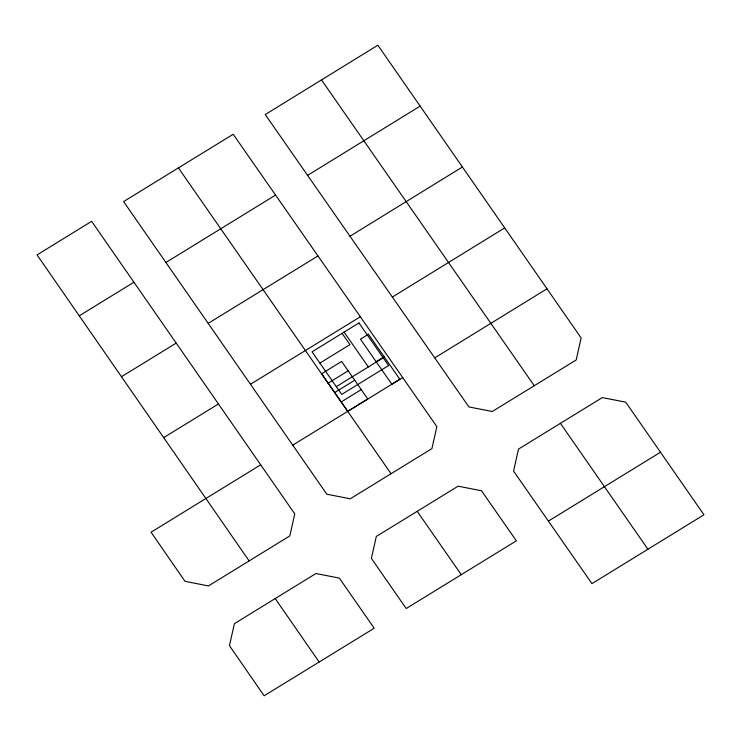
<?xml version="1.0" encoding="UTF-8"?>
<svg xmlns="http://www.w3.org/2000/svg" width="741" height="741" viewBox="0 0 741 741"><rect width="100%" height="100%" fill="white"/><g stroke="black" fill="none" stroke-linecap="round" stroke-linejoin="round"><path stroke-width="1.11" d="M178.414 167.892L123.608 201.589L326.818 494.21L350.224 498.804L391.063 473.731L431.92 448.601L436.857 426.612L233.202 134.26L178.414 167.892L391.063 473.731M165.919 262.49L275.569 195.078M307.598 175.367L420.138 106.13L581.139 337.942L576.211 359.941L492.339 411.477L468.905 406.939L265.232 114.549L377.864 45.21L420.138 106.13M317.963 255.941L208.202 323.354M349.993 236.231L462.421 166.984M392.369 297.048L504.732 227.885M319.899 363.109L349.928 344.63L342.083 333.357M328.143 383.153L348.168 370.833M376.132 361.691L384.144 356.764M334.691 392.545L354.717 380.226M341.231 401.937L361.256 389.618M260.712 464.802L151.062 532.214L185.028 581.333L208.434 585.927L249.143 560.918L289.833 535.873L294.761 513.874L91.643 221.318L37.05 254.913L249.143 560.918M434.745 357.866L546.997 288.805M275.198 598.552L234.425 623.644L229.432 645.615L264.129 695.79L374.186 628.238L339.359 578.119L315.944 573.525L275.198 598.552L319.149 661.991M417.202 511.327L458.105 486.179L481.511 490.774L516.357 540.828L406.216 608.528L371.389 558.408L376.317 536.419L417.202 511.327L461.282 574.71M560.4 423.333L518.496 449.111L513.569 471.1L591.948 583.639L703.95 514.8L625.71 402.15L602.322 397.593L560.4 423.333L647.93 549.229M79.296 315.796L133.908 282.238M121.496 376.697L176.201 343.102M250.477 384.273L360.339 316.759M163.705 437.598L218.447 403.984M336.294 386.645L383.227 357.82M292.76 445.128L402.715 377.577M548.386 521.118L660.472 452.242M321.501 79.898L534.261 385.737M344.083 332.125L368.351 366.952M358.95 322.974L312.044 351.836L341.712 394.416L388.617 365.554L358.95 322.974M368.434 334.219L360.422 339.146L391.841 384.236L399.844 379.309L368.434 334.219M341.629 361.441L321.603 373.76L347.779 411.329L367.805 399.01L341.629 361.441"/></g></svg>
